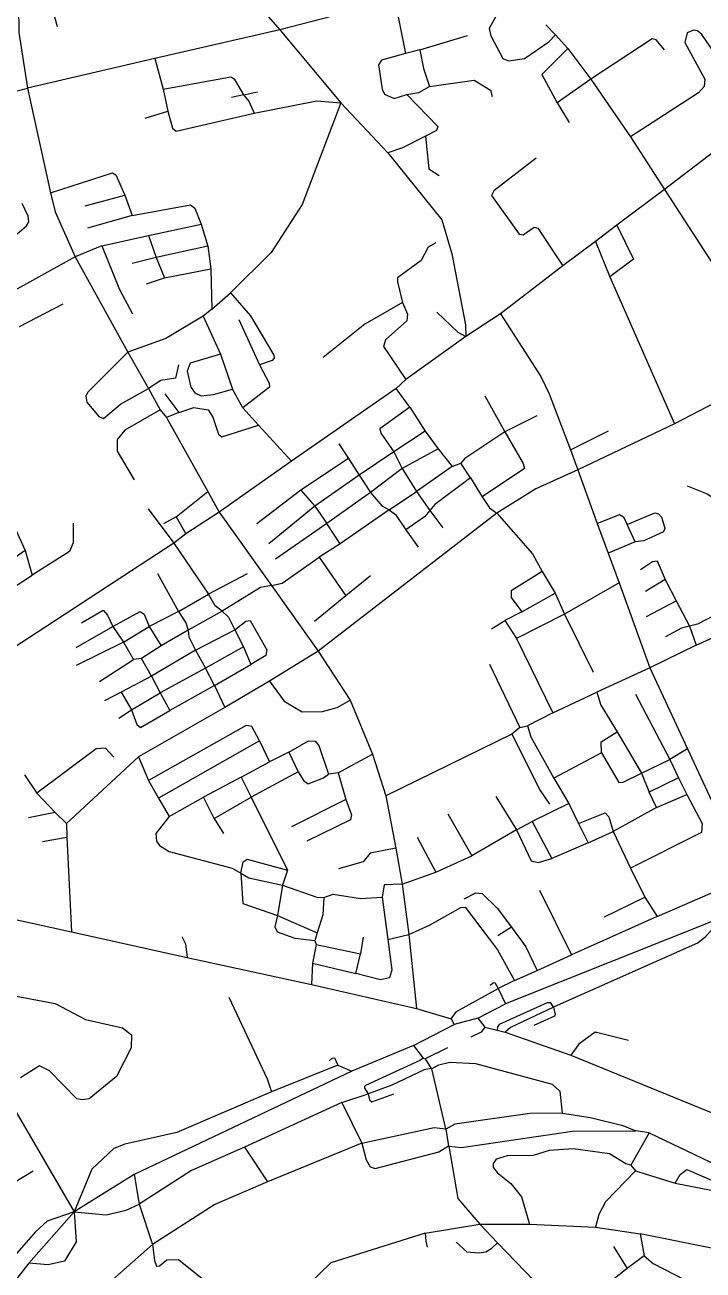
# Model space of a CAD drawing. Header units: inches. Extents: x 13512745 to 13520225, y 3664320 to 3668820.
# Drawn here: x 13517638 to 13518652, y 3665905 to 3667770 of the extents above; entities that cross this region are included whole.
import ezdxf

# ---------------------------------------------------------------- set-up
doc = ezdxf.new("R2010")
doc.units = ezdxf.units.IN
doc.header["$MEASUREMENT"] = 0

msp = doc.modelspace()

# ---------------------------------------------------------------- linework, layer by layer
for points in [[(13517666.8, 3667895.6), (13517644.7, 3667849.6), (13517628.1, 3667798.4), (13517628.6, 3667758.8), (13517641.2, 3667675.4)], [(13517723.7, 3667811.4), (13517681.6, 3667795.8), (13517680, 3667789.5), (13517685.7, 3667767.6)], [(13517951.5, 3667813.9), (13517985.3, 3667801.6), (13518019.1, 3667762.7)], [(13518191.1, 3667807.1), (13518019.1, 3667762.7)], [(13518191.1, 3667807.1), (13518207.3, 3667727.2)], [(13518358.3, 3667812), (13518332.2, 3667764.8), (13518334.8, 3667753.8), (13518352.5, 3667719.8), (13518361, 3667716), (13518385.1, 3667719.4), (13518421.5, 3667744.5), (13518431.7, 3667755.1)], [(13518417.2, 3667770.1), (13518431.7, 3667755.1)], [(13518019.1, 3667762.7), (13517831.8, 3667719.4)], [(13518019.1, 3667762.7), (13518110.5, 3667653.4)], [(13518228.5, 3667732.6), (13518299.7, 3667754.1)], [(13518431.7, 3667755.1), (13518450.2, 3667734.6)], [(13518594.7, 3667732.6), (13518582, 3667747.8), (13518576.1, 3667749.3), (13518484.5, 3667688.7)], [(13518735.9, 3667631.3), (13518650.6, 3667755.6), (13518644.2, 3667761.3), (13518638.1, 3667762.3), (13518628.6, 3667758.3), (13518625, 3667743.6), (13518655, 3667688.6), (13518654.2, 3667677.5), (13518645.7, 3667668), (13518543.7, 3667602.1)], [(13518228.5, 3667732.6), (13518207.3, 3667727.2)], [(13518228.5, 3667732.6), (13518233.9, 3667704.7), (13518243, 3667677.9)], [(13518450.2, 3667734.6), (13518410.9, 3667695.6), (13518434.2, 3667653)], [(13518450.2, 3667734.6), (13518484.5, 3667688.7)], [(13517831.8, 3667719.4), (13517641.2, 3667675.4)], [(13517831.8, 3667719.4), (13517844.4, 3667673.8)], [(13518207.3, 3667727.2), (13518171.2, 3667717), (13518166.7, 3667709.9), (13518172, 3667673.6), (13518175.8, 3667666.1), (13518190.2, 3667659.8), (13518208.9, 3667665.5)], [(13517844.4, 3667673.8), (13517945.8, 3667692.4), (13517950.9, 3667689.4), (13517964.5, 3667665.1)], [(13517493.2, 3667637.1), (13517641.2, 3667675.4)], [(13517641.2, 3667675.4), (13517675.6, 3667518.6)], [(13517844.4, 3667673.8), (13517851.4, 3667640.5)], [(13518208.9, 3667665.5), (13518227.1, 3667668.8), (13518243, 3667677.9)], [(13518243, 3667677.9), (13518310, 3667687.1), (13518334.1, 3667672.4), (13518336.7, 3667662.6)], [(13518484.5, 3667688.7), (13518434.2, 3667653)], [(13518484.5, 3667688.7), (13518543.7, 3667602.1)], [(13518110.5, 3667653.4), (13518052.6, 3667501.1), (13518006.1, 3667429.1), (13517945.4, 3667368.7)], [(13517964.5, 3667665.1), (13517946.7, 3667661.1)], [(13517964.5, 3667665.1), (13517985.7, 3667669.6)], [(13517964.5, 3667665.1), (13517972.5, 3667655.6), (13517980.4, 3667637.9)], [(13517980.4, 3667637.9), (13518074.3, 3667656), (13518110.5, 3667653.4)], [(13518110.5, 3667653.4), (13518180.8, 3667578.1)], [(13518208.9, 3667665.5), (13518255.6, 3667617.8), (13518253.7, 3667611.8), (13518237.1, 3667603.4)], [(13517817.7, 3667630.1), (13517851.4, 3667640.5)], [(13517851.4, 3667640.5), (13517858.4, 3667615.2), (13517863.8, 3667611), (13517980.4, 3667637.9)], [(13518434.2, 3667653), (13518452.2, 3667623.6)], [(13518735.9, 3667631.3), (13518594.9, 3667523.4)], [(13518237.1, 3667603.4), (13518202.6, 3667585.9), (13518180.8, 3667578.1)], [(13518237.1, 3667603.4), (13518242.1, 3667554.5), (13518257.7, 3667544.6)], [(13518543.7, 3667602.1), (13518594.9, 3667523.4)], [(13518180.8, 3667578.1), (13518261.6, 3667478.2), (13518276.4, 3667426.9), (13518297.1, 3667320.8), (13518297.2, 3667303.1)], [(13518402.7, 3667570.6), (13518339.1, 3667521.2), (13518335.7, 3667514.6), (13518377, 3667456.4), (13518383.3, 3667455.7), (13518399.5, 3667466.9), (13518405.1, 3667465.4), (13518442.6, 3667408.9)], [(13517675.6, 3667518.6), (13517768.7, 3667548.4), (13517773.4, 3667545.2), (13517786.9, 3667514.7)], [(13517433.4, 3667535.3), (13517442, 3667505.6), (13517444.5, 3667482), (13517439.6, 3667458.5), (13517440, 3667447.3), (13517455.5, 3667390.8), (13517459.9, 3667386.1), (13517491.5, 3667398.5), (13517526.2, 3667418.1), (13517625.8, 3667457), (13517640.1, 3667469.2), (13517643.2, 3667475.2), (13517642.3, 3667483.7), (13517633.6, 3667502.4)], [(13518594.9, 3667523.4), (13518523.4, 3667469.8)], [(13518594.9, 3667523.4), (13518693.7, 3667370.1)], [(13517675.6, 3667518.6), (13517682.6, 3667489.8), (13517712.8, 3667422.7)], [(13517727.7, 3667499.1), (13517786.9, 3667514.7)], [(13517786.9, 3667514.7), (13517797.8, 3667484.4)], [(13517797.8, 3667484.4), (13517885.3, 3667500.6), (13517891.8, 3667495.6), (13517901.4, 3667471.3)], [(13517797.8, 3667484.4), (13517731.2, 3667465.6)], [(13517822.3, 3667454.6), (13517901.4, 3667471.3)], [(13517901.4, 3667471.3), (13517911.5, 3667438.4)], [(13518523.4, 3667469.8), (13518491.2, 3667445.7)], [(13518523.4, 3667469.8), (13518548.4, 3667419.3), (13518513, 3667392.4)], [(13517752.5, 3667439.2), (13517822.3, 3667454.6)], [(13517822.3, 3667454.6), (13517833.8, 3667421.7)], [(13517752.5, 3667439.2), (13517712.8, 3667422.7)], [(13517752.5, 3667439.2), (13517779.3, 3667373.7), (13517798.7, 3667337.1)], [(13517911.5, 3667438.4), (13517833.8, 3667421.7)], [(13517911.5, 3667438.4), (13517915.5, 3667404.5)], [(13518252.7, 3667443.6), (13518241, 3667437.3), (13518230.6, 3667417.2), (13518195.3, 3667391.1), (13518194.9, 3667385.2), (13518202.7, 3667354.1)], [(13518491.2, 3667445.7), (13518442.6, 3667408.9)], [(13518491.2, 3667445.7), (13518513, 3667392.4)], [(13517712.8, 3667422.7), (13517607.4, 3667364)], [(13517712.8, 3667422.7), (13517791.6, 3667280)], [(13517833.8, 3667421.7), (13517798.2, 3667412.6)], [(13517833.8, 3667421.7), (13517846.5, 3667391.3)], [(13517846.5, 3667391.3), (13517915.5, 3667404.5)], [(13517915.5, 3667404.5), (13517917.2, 3667344.2)], [(13518442.6, 3667408.9), (13518349.3, 3667337.3)], [(13518513, 3667392.4), (13518609.4, 3667172.7)], [(13517819.7, 3667382.1), (13517846.5, 3667391.3)], [(13517917.2, 3667344.2), (13517945.4, 3667368.7)], [(13517945.4, 3667368.7), (13517975, 3667334.1), (13518010, 3667275.2), (13518010.5, 3667270.7), (13518007.7, 3667267.4), (13517988.5, 3667260.8)], [(13517694.2, 3667351.6), (13517628.7, 3667317.8)], [(13517917.2, 3667344.2), (13517904.4, 3667333.6)], [(13518202.7, 3667354.1), (13518146.2, 3667322), (13518083.7, 3667271.6)], [(13518202.7, 3667354.1), (13518210.1, 3667336.9), (13518209.3, 3667326.6), (13518177.2, 3667298.4), (13518174, 3667288.5), (13518207.7, 3667239.1)], [(13518254.2, 3667339.6), (13518285.5, 3667309.9), (13518297.2, 3667303.1)], [(13518349.3, 3667337.3), (13518297.2, 3667303.1)], [(13518349.3, 3667337.3), (13518409.4, 3667243.5), (13518421.9, 3667217.3), (13518454.1, 3667133.3)], [(13517904.4, 3667333.6), (13517848.5, 3667300.5), (13517791.6, 3667280)], [(13517904.4, 3667333.6), (13517930.2, 3667276.7)], [(13517957.7, 3667328.6), (13517988.5, 3667260.8)], [(13518297.2, 3667303.1), (13518207.7, 3667239.1)], [(13517791.6, 3667280), (13517731.2, 3667219.6), (13517728.6, 3667213.8), (13517730.3, 3667205.1), (13517747.9, 3667183.3), (13517755.2, 3667180.6), (13517780.8, 3667201.7), (13517822.4, 3667225.6)], [(13517791.6, 3667280), (13517822.4, 3667225.6)], [(13517930.2, 3667276.7), (13517884.7, 3667263.5), (13517880.2, 3667251.5), (13517885.9, 3667227.4), (13517892, 3667218.9), (13517901.2, 3667214.5), (13517919.6, 3667216.3), (13517948.4, 3667224.5)], [(13517930.2, 3667276.7), (13517948.4, 3667224.5)], [(13517867.2, 3667260.6), (13517863, 3667240.8), (13517841, 3667237.3), (13517822.4, 3667225.6)], [(13517988.5, 3667260.8), (13518002.8, 3667233.3), (13518003.6, 3667227.3), (13517963.4, 3667196.3)], [(13518767.7, 3667255.1), (13518609.4, 3667172.7)], [(13517822.4, 3667225.6), (13517839.7, 3667193.6)], [(13517963.4, 3667196.3), (13517948.4, 3667224.5)], [(13518193.2, 3667225.6), (13518036.7, 3667116.4)], [(13518207.7, 3667239.1), (13518193.2, 3667225.6)], [(13518213.5, 3667197.4), (13518193.2, 3667225.6)], [(13517846.7, 3667217.6), (13517867.8, 3667189.6)], [(13518325.7, 3667214.6), (13518355.6, 3667160.6)], [(13517839.7, 3667193.6), (13517787.2, 3667163), (13517775.7, 3667149.1), (13517775.6, 3667131.8), (13517801.2, 3667088.6)], [(13517839.7, 3667193.6), (13517849.2, 3667182.1)], [(13517867.8, 3667189.6), (13517849.2, 3667182.1)], [(13517867.8, 3667189.6), (13517890.2, 3667196.9), (13517912, 3667193.3), (13517918.8, 3667182.7), (13517927.2, 3667157.2), (13517932.3, 3667153), (13517986.9, 3667170.3)], [(13517963.4, 3667196.3), (13517986.9, 3667170.3)], [(13518213.5, 3667197.4), (13518168.6, 3667164.9), (13518170.3, 3667158.6), (13518189.8, 3667130.8)], [(13518213.5, 3667197.4), (13518236.7, 3667161.4)], [(13517849.2, 3667182.1), (13517911.4, 3667071)], [(13517986.9, 3667170.3), (13518036.7, 3667116.4)], [(13518403.7, 3667184.6), (13518355.6, 3667160.6)], [(13518609.4, 3667172.7), (13518465.1, 3667103.5)], [(13518236.7, 3667161.4), (13518189.8, 3667130.8)], [(13518236.7, 3667161.4), (13518256.1, 3667135.1)], [(13518355.6, 3667160.6), (13518296, 3667120.4), (13518289.7, 3667113.6)], [(13518355.6, 3667160.6), (13518383.2, 3667113.2), (13518385.1, 3667105.7), (13518321.8, 3667063.1)], [(13518454.1, 3667133.3), (13518510.7, 3667162.1)], [(13518107.2, 3667142.6), (13518121.9, 3667120.8)], [(13518256.1, 3667135.1), (13518202.3, 3667105.6)], [(13518256.1, 3667135.1), (13518276.7, 3667108.6)], [(13518454.1, 3667133.3), (13518465.1, 3667103.5)], [(13518036.7, 3667116.4), (13517928.4, 3667040)], [(13518121.9, 3667120.8), (13518050.5, 3667073.3)], [(13518121.9, 3667120.8), (13518137.9, 3667095.4)], [(13518189.8, 3667130.8), (13518137.9, 3667095.4)], [(13518189.8, 3667130.8), (13518202.3, 3667105.6)], [(13518276.7, 3667108.6), (13518289.7, 3667113.6)], [(13518304.3, 3667091.7), (13518289.7, 3667113.6)], [(13518137.9, 3667095.4), (13518071.3, 3667049.4)], [(13518137.9, 3667095.4), (13518154.9, 3667069.8)], [(13518202.3, 3667105.6), (13518154.9, 3667069.8)], [(13518202.3, 3667105.6), (13518223.5, 3667071.1)], [(13518276.7, 3667108.6), (13518223.5, 3667071.1)], [(13518465.1, 3667103.5), (13518402, 3667075.3), (13518343.7, 3667038.8)], [(13518465.1, 3667103.5), (13518494, 3667023.4)], [(13517596.2, 3667082.7), (13517612.4, 3667039.2), (13517637.9, 3666982.9)], [(13518304.3, 3667091.7), (13518250.8, 3667051.9), (13518243.3, 3667042.5)], [(13518304.3, 3667091.7), (13518321.8, 3667063.1)], [(13518628.7, 3667079.6), (13518658.5, 3667067.7), (13518683.7, 3667051.3), (13518704.4, 3667027.2), (13518715, 3667006.5), (13518719.4, 3666968.2), (13518715.1, 3666939.6), (13518704.4, 3666913.5), (13518718.2, 3666875.5)], [(13517864, 3667033.4), (13517911.4, 3667071)], [(13517911.4, 3667071), (13517928.4, 3667040)], [(13518050.5, 3667073.3), (13517984.7, 3667022.6)], [(13518050.5, 3667073.3), (13518071.3, 3667049.4)], [(13518154.9, 3667069.8), (13518089.4, 3667023.1)], [(13518154.9, 3667069.8), (13518171.6, 3667049.9), (13518182.6, 3667043.5)], [(13518182.6, 3667043.5), (13518223.5, 3667071.1)], [(13518223.5, 3667071.1), (13518243.3, 3667042.5)], [(13518321.8, 3667063.1), (13518332.6, 3667046.9), (13518343.7, 3667038.8)], [(13517822, 3667045.4), (13517860.2, 3666993.6)], [(13517928.4, 3667040), (13517878.2, 3667007.6)], [(13517928.4, 3667040), (13518006.6, 3666930.6)], [(13518071.3, 3667049.4), (13518002.7, 3666992.6)], [(13518071.3, 3667049.4), (13518089.4, 3667023.1)], [(13518343.7, 3667038.8), (13518076.4, 3666831.9)], [(13518182.6, 3667043.5), (13518109.2, 3666993)], [(13518182.6, 3667043.5), (13518192.3, 3667036.6), (13518207.7, 3667013.7)], [(13518243.3, 3667042.5), (13518235.5, 3667033.3), (13518207.7, 3667013.7)], [(13518243.3, 3667042.5), (13518262.7, 3667016.6)], [(13518343.7, 3667038.8), (13518397.2, 3666977.7), (13518411.5, 3666951.2)], [(13518538.9, 3667021.7), (13518580.1, 3667039), (13518585.7, 3667037.9), (13518590, 3667032.6), (13518595, 3667016.2), (13518593.3, 3667010.9), (13518563.6, 3666997.5), (13518551, 3666995.7)], [(13517709.7, 3667023.6), (13517709.6, 3666994.1), (13517704.2, 3666981.4), (13517648.5, 3666945.9)], [(13517864, 3667033.4), (13517844.7, 3667022.6)], [(13517864, 3667033.4), (13517878.2, 3667007.6)], [(13518089.4, 3667023.1), (13518012.7, 3666969.6)], [(13518109.2, 3666993), (13518089.4, 3667023.1)], [(13518494, 3667023.4), (13518527.1, 3667036.5), (13518533.1, 3667033), (13518538.9, 3667021.7)], [(13518494, 3667023.4), (13518510.4, 3666978.9)], [(13518551, 3666995.7), (13518538.9, 3667021.7)], [(13517878.2, 3667007.6), (13517860.2, 3666993.6)], [(13518207.7, 3667013.7), (13518226.2, 3666987.6)], [(13517860.2, 3666993.6), (13517607.1, 3666827.8), (13517563.7, 3666808.9)], [(13517637.9, 3666982.9), (13517577.7, 3666940.7), (13517574.7, 3666931.1), (13517581.4, 3666919.5), (13517592.2, 3666918), (13517615.1, 3666923.7), (13517648.5, 3666945.9)], [(13517637.9, 3666982.9), (13517648.5, 3666945.9)], [(13517860.2, 3666993.6), (13517912.1, 3666917.2)], [(13518109.2, 3666993), (13518078.1, 3666973)], [(13518551, 3666995.7), (13518510.4, 3666978.9)], [(13518006.6, 3666930.6), (13518022.3, 3666933.9), (13518078.1, 3666973)], [(13518078.1, 3666973), (13518117.8, 3666915.1)], [(13518510.4, 3666978.9), (13518526.8, 3666934.6)], [(13518558.7, 3666954.1), (13518576.6, 3666966.2), (13518583.6, 3666967.3), (13518595.9, 3666939.2)], [(13517835.7, 3666948.1), (13517867.3, 3666891.5)], [(13517970.2, 3666947.6), (13517912.1, 3666917.2)], [(13518154.7, 3666944.6), (13518117.8, 3666915.1)], [(13518411.5, 3666951.2), (13518365.3, 3666922.5), (13518365.3, 3666912.6), (13518381.1, 3666891)], [(13518411.5, 3666951.2), (13518431.1, 3666918.7)], [(13518006.6, 3666930.6), (13517990.2, 3666927.5), (13517932.6, 3666891.8)], [(13518006.6, 3666930.6), (13518076.4, 3666831.9)], [(13518526.8, 3666934.6), (13518444.9, 3666887.2)], [(13518526.8, 3666934.6), (13518572.9, 3666807.1)], [(13518595.9, 3666939.2), (13518566.2, 3666921.6)], [(13518595.9, 3666939.2), (13518612.3, 3666907.3)], [(13517867.3, 3666891.5), (13517912.1, 3666917.2)], [(13517932.6, 3666891.8), (13517922.1, 3666899.7), (13517912.1, 3666917.2)], [(13518117.8, 3666915.1), (13518070.7, 3666876.6)], [(13518381.1, 3666891), (13518431.1, 3666918.7)], [(13518431.1, 3666918.7), (13518444.9, 3666887.2)], [(13518567.7, 3666884.1), (13518612.3, 3666907.3)], [(13518612.3, 3666907.3), (13518631.9, 3666869.6)], [(13517722.2, 3666874.6), (13517754.4, 3666893.2), (13517761.3, 3666886.1), (13517768.9, 3666869)], [(13517768.9, 3666869), (13517810.1, 3666891.5), (13517815.9, 3666887.6), (13517823.3, 3666869.2)], [(13517867.3, 3666891.5), (13517823.3, 3666869.2)], [(13517867.3, 3666891.5), (13517878.5, 3666874.5), (13517881.6, 3666863.5)], [(13517932.6, 3666891.8), (13517881.6, 3666863.5)], [(13517932.6, 3666891.8), (13517942.2, 3666882.9), (13517951.7, 3666864.2)], [(13518381.1, 3666891), (13518355.8, 3666878.1)], [(13518687.7, 3666895.1), (13518644.2, 3666872.6), (13518631.9, 3666869.6)], [(13517951.7, 3666864.2), (13517968, 3666876.8), (13517974.7, 3666877.8), (13517999.7, 3666833.8), (13517998, 3666825.3), (13517975.5, 3666812.1)], [(13518335.7, 3666865.6), (13518355.8, 3666878.1)], [(13518355.8, 3666878.1), (13518373.3, 3666851.1)], [(13518444.9, 3666887.2), (13518373.3, 3666851.1)], [(13518444.9, 3666887.2), (13518487.7, 3666800.6)], [(13518642, 3666840.9), (13518718.2, 3666875.5)], [(13517714.2, 3666837.6), (13517768.9, 3666869)], [(13517768.9, 3666869), (13517785.3, 3666845.6)], [(13517785.3, 3666845.6), (13517823.3, 3666869.2)], [(13517823.3, 3666869.2), (13517841.4, 3666839.8)], [(13517881.6, 3666863.5), (13517841.4, 3666839.8)], [(13517881.6, 3666863.5), (13517883, 3666853.3), (13517892.8, 3666833.3)], [(13517892.8, 3666833.3), (13517951.7, 3666864.2)], [(13517951.7, 3666864.2), (13517964.7, 3666838.5)], [(13518631.9, 3666869.6), (13518620.2, 3666866.5), (13518596.2, 3666853.6)], [(13518631.9, 3666869.6), (13518642, 3666840.9)], [(13517785.3, 3666845.6), (13517714.2, 3666810.6)], [(13517785.3, 3666845.6), (13517800.2, 3666819.6)], [(13517841.4, 3666839.8), (13517812.2, 3666821.1)], [(13517892.8, 3666833.3), (13517827.1, 3666794.7)], [(13517892.8, 3666833.3), (13517907.7, 3666806.4)], [(13517964.7, 3666838.5), (13517907.7, 3666806.4)], [(13517964.7, 3666838.5), (13517975.5, 3666812.1)], [(13518373.3, 3666851.1), (13518427.4, 3666739.5)], [(13518642, 3666840.9), (13518572.9, 3666807.1)], [(13517749.2, 3666786.6), (13517800.2, 3666819.6)], [(13517812.2, 3666821.1), (13517800.2, 3666819.6)], [(13517827.1, 3666794.7), (13517812.2, 3666821.1)], [(13518076.4, 3666831.9), (13518003.4, 3666787.3)], [(13518076.4, 3666831.9), (13518124.5, 3666758.5)], [(13517907.7, 3666806.4), (13517839.7, 3666769.7)], [(13517921.4, 3666780.5), (13517907.7, 3666806.4)], [(13517921.4, 3666780.5), (13517975.5, 3666812.1)], [(13518332.7, 3666812.6), (13518378.2, 3666717.6)], [(13518572.9, 3666807.1), (13518493.6, 3666770.4)], [(13518572.9, 3666807.1), (13518629.1, 3666685.6)], [(13517827.1, 3666794.7), (13517781.7, 3666770.5)], [(13517827.1, 3666794.7), (13517839.7, 3666769.7)], [(13517921.4, 3666780.5), (13517854.3, 3666743.2)], [(13517921.4, 3666780.5), (13517936.9, 3666747.8)], [(13518003.4, 3666787.3), (13517936.9, 3666747.8)], [(13518003.4, 3666787.3), (13518025.4, 3666756.9), (13518052.3, 3666741), (13518083.1, 3666741.8), (13518104.7, 3666747.6), (13518124.5, 3666758.5)], [(13517781.7, 3666770.5), (13517756.7, 3666757.6)], [(13517781.7, 3666770.5), (13517796.9, 3666744.2)], [(13517796.9, 3666744.2), (13517839.7, 3666769.7)], [(13517839.7, 3666769.7), (13517854.3, 3666743.2)], [(13518124.5, 3666758.5), (13518157.6, 3666678)], [(13518427.4, 3666739.5), (13518493.6, 3666770.4)], [(13518493.6, 3666770.4), (13518499.4, 3666751.2), (13518524, 3666711.2)], [(13518551.2, 3666767.6), (13518602.5, 3666669.7)], [(13517778.2, 3666731.6), (13517796.9, 3666744.2)], [(13517796.9, 3666744.2), (13517805.1, 3666722.1), (13517810.3, 3666717.9), (13517854.3, 3666743.2)], [(13517936.9, 3666747.8), (13517807.3, 3666673.7)], [(13518427.4, 3666739.5), (13518389.7, 3666720.1)], [(13517988.5, 3666697.7), (13517977.2, 3666719), (13517968.6, 3666720.6), (13517822.5, 3666638.3)], [(13518366.2, 3666707.6), (13518177.8, 3666615.4)], [(13518378.2, 3666717.6), (13518366.2, 3666707.6)], [(13518366.2, 3666707.6), (13518408.4, 3666623.2), (13518422.7, 3666603.1)], [(13518378.2, 3666717.6), (13518389.7, 3666720.1)], [(13518389.7, 3666720.1), (13518394.4, 3666703.7), (13518428.9, 3666641.7)], [(13518500.3, 3666679.8), (13518500, 3666696.1), (13518524, 3666711.2)], [(13518524, 3666711.2), (13518560.5, 3666649.5)], [(13517770.7, 3666673.1), (13517758.1, 3666686.9), (13517744.2, 3666686), (13517655.4, 3666619.3)], [(13517988.5, 3666697.7), (13517837.5, 3666611.7)], [(13517988.5, 3666697.7), (13518003.7, 3666666.1)], [(13518032.7, 3666680.6), (13518061.7, 3666697.5), (13518071.7, 3666697.2), (13518077.4, 3666690.7), (13518091.7, 3666647.6)], [(13518629.1, 3666685.6), (13518602.5, 3666669.7)], [(13518629.1, 3666685.6), (13518684.8, 3666565.6)], [(13517807.3, 3666673.7), (13517699.7, 3666574.1)], [(13517807.3, 3666673.7), (13517822.5, 3666638.3)], [(13517961, 3666643.4), (13518003.7, 3666666.1)], [(13518032.7, 3666680.6), (13518003.7, 3666666.1)], [(13518032.7, 3666680.6), (13518046.3, 3666651.2)], [(13518106.2, 3666649.6), (13518157.6, 3666678)], [(13518157.6, 3666678), (13518177.8, 3666615.4)], [(13518500.3, 3666679.8), (13518428.9, 3666641.7)], [(13518500.3, 3666679.8), (13518526.1, 3666635.5), (13518532.8, 3666635.8), (13518560.5, 3666649.5)], [(13518560.5, 3666649.5), (13518602.5, 3666669.7)], [(13518602.5, 3666669.7), (13518615.6, 3666642.4)], [(13517637.1, 3666646.8), (13517655.4, 3666619.3)], [(13518046.3, 3666651.2), (13517976.3, 3666613.6)], [(13518046.3, 3666651.2), (13518054.7, 3666637.6), (13518061.2, 3666633.3), (13518084.2, 3666642.1), (13518091.7, 3666647.6)], [(13518106.2, 3666649.6), (13518091.7, 3666647.6)], [(13518106.2, 3666649.6), (13518118, 3666610)], [(13518560.5, 3666649.5), (13518571.6, 3666620.9)], [(13517822.5, 3666638.3), (13517837.5, 3666611.7)], [(13517961, 3666643.4), (13517905, 3666613.2)], [(13517961, 3666643.4), (13517976.3, 3666613.6)], [(13518428.9, 3666641.7), (13518451.3, 3666603.8)], [(13518615.6, 3666642.4), (13518571.6, 3666620.9)], [(13518615.6, 3666642.4), (13518628, 3666617.5)], [(13517655.4, 3666619.3), (13517682.9, 3666590.6)], [(13517837.5, 3666611.7), (13517853.5, 3666584.4)], [(13517853.5, 3666584.4), (13517905, 3666613.2)], [(13517920.5, 3666581.5), (13517905, 3666613.2)], [(13517920.5, 3666581.5), (13517976.3, 3666613.6)], [(13517976.3, 3666613.6), (13518030.4, 3666503.8)], [(13518118, 3666610), (13518036.7, 3666569.1)], [(13518118, 3666610), (13518126.2, 3666587.1), (13518125, 3666579.6), (13518059.2, 3666547.6)], [(13518177.8, 3666615.4), (13518192.6, 3666536.8)], [(13518342.2, 3666614.6), (13518373.1, 3666564.3)], [(13518628, 3666617.5), (13518651.1, 3666574.1), (13518650.2, 3666560.5), (13518543.7, 3666507.2)], [(13518582.5, 3666597.9), (13518571.6, 3666620.9)], [(13518582.5, 3666597.9), (13518628, 3666617.5)], [(13517682.9, 3666590.6), (13517642.7, 3666582.6)], [(13517682.9, 3666590.6), (13517699.7, 3666574.1)], [(13518451.3, 3666603.8), (13518396.7, 3666576.8)], [(13518451.3, 3666603.8), (13518466, 3666574)], [(13518582.5, 3666597.9), (13518517.9, 3666562.1)], [(13517699.7, 3666574.1), (13517700.2, 3666553.6)], [(13517853.5, 3666584.4), (13517833.6, 3666559.1), (13517834.3, 3666547.3), (13517839.1, 3666540.8), (13517853.2, 3666532.1), (13517947.7, 3666507.2), (13517960.8, 3666499.4)], [(13517920.5, 3666581.5), (13517934.7, 3666559.1)], [(13518270.2, 3666588.6), (13518306.3, 3666525.7)], [(13518373.1, 3666564.3), (13518396.7, 3666576.8)], [(13518396.7, 3666576.8), (13518426, 3666521.7)], [(13518466, 3666574), (13518505.9, 3666590.1), (13518511.2, 3666583.7), (13518517.9, 3666562.1)], [(13518466, 3666574), (13518480.6, 3666545.2)], [(13517663.7, 3666547.1), (13517700.2, 3666553.6)], [(13517700.2, 3666553.6), (13517707.3, 3666411.8)], [(13518224.7, 3666553.6), (13518252.3, 3666501.2)], [(13518373.1, 3666564.3), (13518306.3, 3666525.7)], [(13518373.1, 3666564.3), (13518395.2, 3666518.1), (13518405.4, 3666515.5), (13518426, 3666521.7)], [(13518480.6, 3666545.2), (13518517.9, 3666562.1)], [(13518517.9, 3666562.1), (13518543.7, 3666507.2)], [(13518192.6, 3666536.8), (13518154.4, 3666529.3), (13518143.5, 3666516.3), (13518106.7, 3666506.1)], [(13518192.6, 3666536.8), (13518202.2, 3666483.2)], [(13518480.6, 3666545.2), (13518426, 3666521.7)], [(13517960.8, 3666499.4), (13517963.9, 3666516.4), (13517970, 3666520.3), (13518030.4, 3666503.8)], [(13518252.3, 3666501.2), (13518306.3, 3666525.7)], [(13517960.8, 3666499.4), (13517972.8, 3666492.6), (13518023.2, 3666481.4)], [(13517960.8, 3666499.4), (13517963.7, 3666453.9), (13518015.6, 3666436.1)], [(13518030.4, 3666503.8), (13518023.2, 3666481.4)], [(13518202.2, 3666483.2), (13518252.3, 3666501.2)], [(13518543.7, 3666507.2), (13518565.2, 3666463.8)], [(13517382.9, 3666482.9), (13517707.3, 3666411.8)], [(13518023.2, 3666481.4), (13518015.6, 3666436.1)], [(13518023.2, 3666481.4), (13518074.2, 3666463.7), (13518085, 3666463.1)], [(13518202.2, 3666483.2), (13518175.3, 3666482), (13518172.4, 3666463.6)], [(13518202.2, 3666483.2), (13518211.9, 3666407.5)], [(13518583.7, 3666434.5), (13518685.9, 3666479.3), (13518714.5, 3666471.2), (13518743.1, 3666455.5)], [(13518085, 3666463.1), (13518083.4, 3666437.2), (13518074.7, 3666410.1)], [(13518085, 3666463.1), (13518098.9, 3666468), (13518139.6, 3666461.7), (13518172.4, 3666463.6)], [(13518172.4, 3666463.6), (13518180.5, 3666400.4)], [(13518294.7, 3666461.1), (13518312.2, 3666470), (13518321.6, 3666469.3), (13518344.4, 3666447.2), (13518365.6, 3666418.6)], [(13518407.7, 3666474.1), (13518455.6, 3666377)], [(13518504.7, 3666434.1), (13518565.2, 3666463.8)], [(13518565.2, 3666463.8), (13518583.7, 3666434.5)], [(13518211.9, 3666407.5), (13518243.1, 3666421.8), (13518290, 3666448.3), (13518296.6, 3666448.8), (13518345, 3666384.5), (13518370.4, 3666339)], [(13518015.6, 3666436.1), (13518011.7, 3666419.2), (13518015, 3666411.5), (13518041.7, 3666402.3), (13518071.2, 3666398.6)], [(13518015.6, 3666436.1), (13518074.7, 3666410.1)], [(13518682.1, 3666433.6), (13518356.7, 3666304.1)], [(13518682.1, 3666433.6), (13518654.9, 3666403), (13518645.1, 3666395.3), (13518428.6, 3666298.9)], [(13518583.7, 3666434.5), (13518455.6, 3666377)], [(13517707.3, 3666411.8), (13517880.5, 3666373.5)], [(13517872.2, 3666404.6), (13517878, 3666393.5), (13517880.5, 3666373.5)], [(13518074.7, 3666410.1), (13518071.2, 3666398.6)], [(13518180.5, 3666400.4), (13518211.9, 3666407.5)], [(13518211.9, 3666407.5), (13518223.4, 3666296.7)], [(13518365.6, 3666418.6), (13518345.2, 3666405.6)], [(13518365.6, 3666418.6), (13518387.1, 3666389.1), (13518404.2, 3666354)], [(13518073.2, 3666392.6), (13518068, 3666364.8)], [(13518071.2, 3666398.6), (13518073.2, 3666392.6)], [(13518073.2, 3666392.6), (13518139.5, 3666378.5)], [(13518180.5, 3666400.4), (13518186.6, 3666354.6), (13518182.9, 3666342.9), (13518169.9, 3666339.9), (13518132.9, 3666349.4)], [(13518143.7, 3666403.6), (13518139.5, 3666378.5)], [(13517880.5, 3666373.5), (13518066.2, 3666332.6)], [(13518132.9, 3666349.4), (13518139.5, 3666378.5)], [(13518404.2, 3666354), (13518455.6, 3666377)], [(13518068, 3666364.8), (13518066.2, 3666332.6)], [(13518068, 3666364.8), (13518132.9, 3666349.4)], [(13518370.4, 3666339), (13518404.2, 3666354)], [(13517505, 3666337.8), (13517682.6, 3666304.6), (13517728.3, 3666280.3), (13517783.6, 3666267.9), (13517796.8, 3666257.5), (13517796.7, 3666237.8), (13517774.7, 3666195.1), (13517733.5, 3666161.5), (13517723.2, 3666159.9), (13517715.4, 3666161.7), (13517674.2, 3666203.5), (13517659.2, 3666211.2), (13517630.9, 3666192.9)], [(13518066.2, 3666332.6), (13518223.4, 3666296.7)], [(13518333.7, 3666331.6), (13518338.2, 3666335.5), (13518340.9, 3666335.6), (13518345.7, 3666326.6)], [(13518370.4, 3666339), (13518345.7, 3666326.6)], [(13517942.7, 3666313.6), (13518000.1, 3666191.6), (13518006.5, 3666172)], [(13518275.2, 3666281.6), (13518283.4, 3666292.6), (13518345.7, 3666326.6)], [(13518345.7, 3666326.6), (13518356.7, 3666304.1)], [(13518223.4, 3666296.7), (13518275.2, 3666281.6)], [(13518315.2, 3666282.6), (13518356.7, 3666304.1)], [(13518428.6, 3666298.9), (13518424.4, 3666305.5), (13518419.3, 3666305.2), (13518347.3, 3666272.8), (13518344.7, 3666269.6), (13518344.2, 3666264.6)], [(13518428.6, 3666298.9), (13518364.4, 3666268.5), (13518356.2, 3666261.6)], [(13518428.6, 3666298.9), (13518431, 3666288.1), (13518430, 3666285.3), (13518399.2, 3666271.6)], [(13518275.2, 3666281.6), (13518279.7, 3666273.1)], [(13518315.2, 3666282.6), (13518279.7, 3666273.1)], [(13518315.2, 3666282.6), (13518325.7, 3666269.1)], [(13518219.2, 3666241.6), (13518279.7, 3666273.1)], [(13518325.7, 3666269.1), (13518320.5, 3666261.2), (13518304.7, 3666254.1)], [(13518325.7, 3666269.1), (13518344.2, 3666264.6)], [(13518344.2, 3666264.6), (13518356.2, 3666261.6)], [(13518356.2, 3666261.6), (13518454.6, 3666226.9)], [(13518540.7, 3666249.1), (13518490.7, 3666261.4), (13518466.6, 3666243.7), (13518454.6, 3666226.9)], [(13518219.2, 3666241.6), (13518126.7, 3666203.1)], [(13518219.2, 3666241.6), (13518233.7, 3666222.6)], [(13518269.7, 3666238.1), (13518236.7, 3666221.6)], [(13518092.7, 3666218.6), (13518097.2, 3666222.4), (13518101, 3666222.9), (13518105.7, 3666212.1)], [(13518233.7, 3666222.6), (13518228.3, 3666218.8), (13518147.1, 3666181.5), (13518145.7, 3666179.9), (13518145.8, 3666177.4), (13518151.3, 3666169.3)], [(13518233.7, 3666222.6), (13518236.7, 3666221.6)], [(13518236.7, 3666221.6), (13518245.7, 3666207.1)], [(13518454.6, 3666226.9), (13518669.6, 3666139.3)], [(13518126.7, 3666203.1), (13517800.9, 3666048.2)], [(13518105.7, 3666212.1), (13518006.5, 3666172)], [(13518105.7, 3666212.1), (13518126.7, 3666203.1)], [(13518245.7, 3666207.1), (13518235.2, 3666205), (13518186.6, 3666182.2), (13518151.3, 3666169.3)], [(13518245.7, 3666207.1), (13518246.2, 3666206.6)], [(13518246.2, 3666206.6), (13518257.1, 3666212.6), (13518273.3, 3666216.5), (13518312, 3666214.3), (13518426.6, 3666183.6), (13518438.2, 3666172.9), (13518441.7, 3666140.3)], [(13518246.2, 3666206.6), (13518266.7, 3666116.6)], [(13518006.5, 3666172), (13517865.1, 3666111.3), (13517786.8, 3666093.8), (13517770.4, 3666087.2), (13517737.8, 3666056.1), (13517711.2, 3665992.5)], [(13518111.8, 3666156.2), (13518151.3, 3666169.3)], [(13518151.3, 3666169.3), (13518153.1, 3666160.1), (13518156.7, 3666157.3), (13518189.7, 3666169.1)], [(13518111.8, 3666156.2), (13517965.9, 3666089.4)], [(13518111.8, 3666156.2), (13518141.9, 3666095)], [(13517624.5, 3666141.4), (13517711.2, 3665992.5)], [(13518441.7, 3666140.3), (13518393.3, 3666139.4), (13518281, 3666123.6), (13518267.2, 3666116.1)], [(13518441.7, 3666140.3), (13518484.1, 3666133.4), (13518532.1, 3666121.4), (13518551.6, 3666113.6)], [(13518141.9, 3666095), (13518249.8, 3666118.5), (13518266.7, 3666116.6)], [(13518266.7, 3666116.6), (13518267.2, 3666116.1)], [(13518267.2, 3666116.1), (13518271.2, 3666091.1)], [(13518271.7, 3666090.6), (13518290.8, 3666088.7), (13518457, 3666113), (13518551.6, 3666113.6)], [(13518571.7, 3666110.9), (13518544.2, 3666062.1)], [(13518571.7, 3666110.9), (13518551.6, 3666113.6)], [(13518571.7, 3666110.9), (13519116.6, 3665849.9), (13519201.7, 3665794.1)], [(13517965.9, 3666089.4), (13517886.8, 3666054.4), (13517808.4, 3666003.7)], [(13517965.9, 3666089.4), (13518000.5, 3666037.2)], [(13518141.9, 3666095), (13518000.5, 3666037.2)], [(13518141.9, 3666095), (13518148.2, 3666070.1), (13518154.4, 3666059.9), (13518161.6, 3666057.3), (13518257, 3666082.1), (13518271.2, 3666091.1)], [(13518271.2, 3666091.1), (13518271.7, 3666090.6)], [(13518271.7, 3666090.6), (13518285.5, 3666012.5), (13518318.5, 3665973.8)], [(13518544.2, 3666062.1), (13518536.7, 3666064.1), (13518512.6, 3666079.1), (13518458.1, 3666086.6), (13518422.3, 3666084.4), (13518398.1, 3666076.8), (13518359.2, 3666076.4), (13518342.7, 3666071.2), (13518338.1, 3666064.7), (13518338.4, 3666058.6), (13518344.6, 3666050.9), (13518364.9, 3666034.9), (13518380.6, 3666014.6), (13518392.6, 3665973.8)], [(13517649.7, 3666053.1), (13517596.1, 3666020.7)], [(13518551.2, 3666053.6), (13518506.5, 3666007.5), (13518496.5, 3665988.5), (13518491.5, 3665969.4)], [(13518544.2, 3666062.1), (13518551.2, 3666053.6)], [(13518551.2, 3666053.6), (13518610.8, 3666035.1)], [(13518610.8, 3666035.1), (13518618.3, 3666048.5), (13518628.2, 3666055.9), (13518690.4, 3666029)], [(13517800.9, 3666048.2), (13517711.2, 3665992.5)], [(13517800.9, 3666048.2), (13517808.4, 3666003.7)], [(13518000.5, 3666037.2), (13517921.7, 3666003.5), (13517828.7, 3665943.3)], [(13518610.8, 3666035.1), (13518664.4, 3666024.8), (13518690.4, 3666029)], [(13517711.2, 3665992.5), (13517758.9, 3665987.9), (13517788.8, 3665994.8), (13517808.4, 3666003.7)], [(13517808.4, 3666003.7), (13517828.7, 3665943.3)], [(13517711.2, 3665992.5), (13517671, 3665978.2), (13517652.7, 3665962), (13517615, 3665918.7)], [(13517711.2, 3665992.5), (13517714.2, 3665947.2), (13517696.7, 3665918.3), (13517672.5, 3665912.8), (13517643.6, 3665915.7)], [(13517711.2, 3665992.5), (13517643.6, 3665915.7)], [(13518757.7, 3665986.7), (13518735.3, 3665950.4), (13518714.6, 3665934.8), (13518674.9, 3665935.7), (13518558.4, 3665959.2)], [(13518236.6, 3665960.4), (13518095.2, 3665916), (13518060.8, 3665882.7)], [(13518236.6, 3665960.4), (13518318.5, 3665973.8)], [(13518236.6, 3665960.4), (13518237.3, 3665948.2), (13518239.7, 3665939.6)], [(13518318.5, 3665973.8), (13518392.6, 3665973.8)], [(13518318.5, 3665973.8), (13518344.8, 3665945.8)], [(13518392.6, 3665973.8), (13518491.5, 3665969.4)], [(13518491.5, 3665969.4), (13518558.4, 3665959.2)], [(13518558.4, 3665959.2), (13518564, 3665926.3)], [(13517828.7, 3665943.3), (13517679.4, 3665811.5)], [(13517828.7, 3665943.3), (13517831.3, 3665919.7), (13517834.6, 3665911.1), (13517839, 3665911.3), (13517849.9, 3665920.7), (13517867.3, 3665921.2), (13517980.3, 3665830.5), (13518003.3, 3665818.9), (13518028, 3665814.8)], [(13518282.7, 3665947.1), (13518298.8, 3665932.5), (13518317, 3665931.1), (13518327.5, 3665932.2), (13518336.4, 3665937.8), (13518344.8, 3665945.8)], [(13518344.8, 3665945.8), (13518399.4, 3665889), (13518526.9, 3665680.2), (13518538.2, 3665654.5)], [(13518518.2, 3665940.6), (13518539, 3665907.6)], [(13518564, 3665926.3), (13518539, 3665907.6)], [(13518564, 3665926.3), (13518577.7, 3665915.2), (13518625, 3665890.7)], [(13517643.6, 3665915.7), (13517596, 3665855.7)], [(13518539, 3665907.6), (13518464.6, 3665848.8), (13518464.7, 3665834.4), (13518474, 3665817.6), (13518490.5, 3665812), (13518514.6, 3665819.8), (13518536.9, 3665834), (13518554.3, 3665853.9), (13518574.3, 3665862), (13518599.2, 3665882.4), (13518625, 3665890.7)]]:
    msp.add_lwpolyline(points)

doc.saveas('drawing.dxf')
